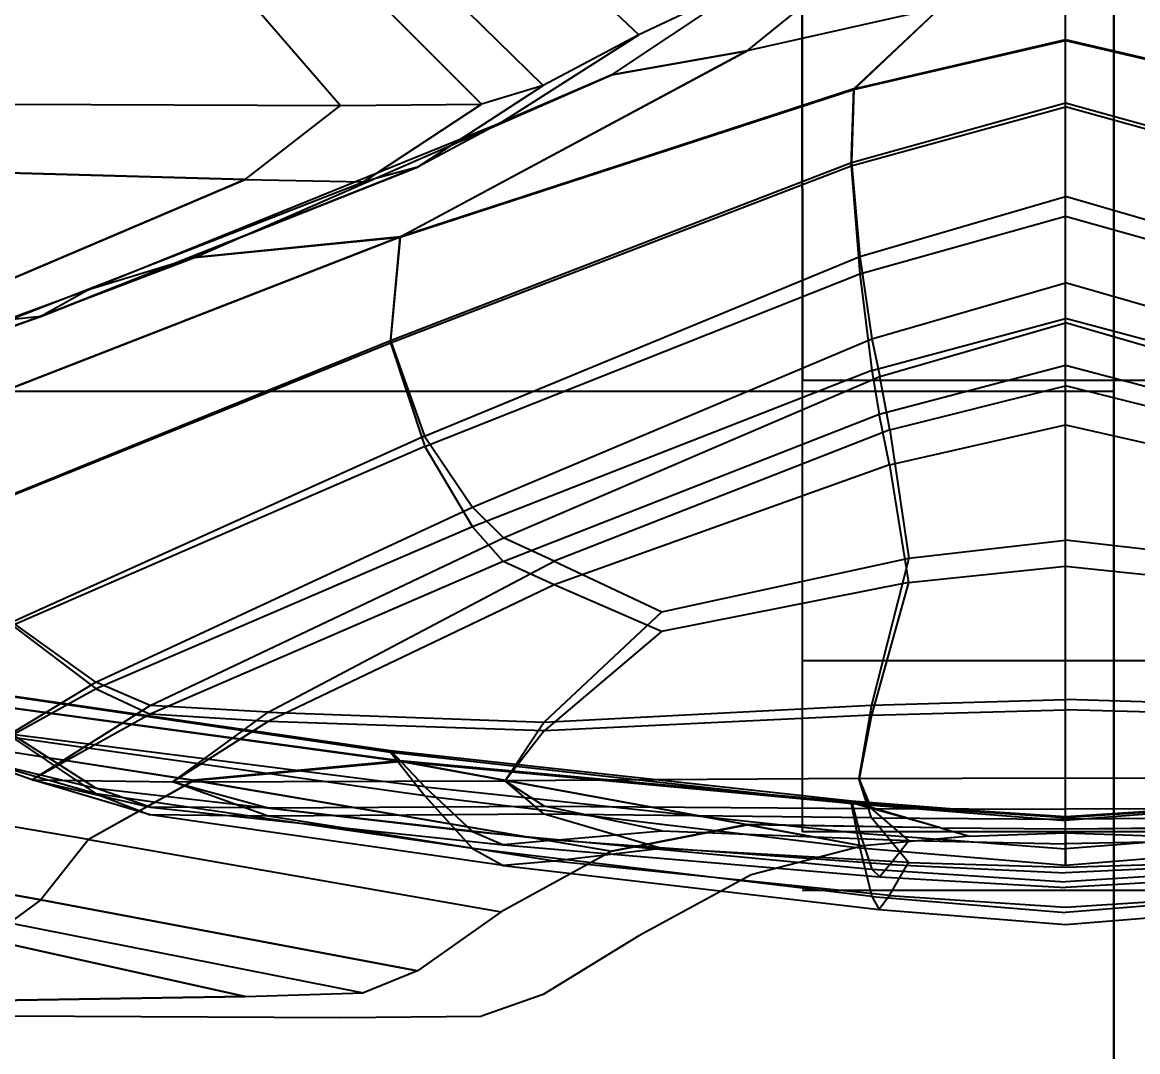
# Model space of a CAD drawing. Extents: x 11992 to 29481, y -6727 to 6811.
# Drawn here: x 12603.899 to 12607.26, y 1460.337 to 1463.438 of the extents above; entities that cross this region are included whole.
import ezdxf

# ---------------------------------------------------------------- set-up
doc = ezdxf.new("R2010")
doc.units = 0
doc.header["$MEASUREMENT"] = 0
doc.layers.get('0').update_dxf_attribs({"color": 8, "linetype": 'CONTINUOUS'})
doc.layers.add('zoylight 3编号', color=7, linetype='CONTINUOUS')
doc.styles.add('TFB MS 3mm at 1 to 25', font='arial.ttf', dxfattribs={"height": 75})

msp = doc.modelspace()

# ---------------------------------------------------------------- linework, layer by layer
for p, q in [((12607.1879, 1462.326, -1766.6945), (12607.1879, 1475.945, -1749.2247)), ((12607.1879, 1474.9379, -1732.2581), (12607.1879, 1462.326, -1714.1708)), ((12607.1879, 1472.4259, -1746.0953), (12607.1879, 1454.3388, -1758.7071)), ((12607.1879, 1459.3551, -1716.5148), (12607.1879, 1472.4259, -1734.7701)), ((12607.1879, 1452.3534, -1725.3973), (12607.1879, 1472.4259, -1734.7701)), ((12607.1879, 1452.3534, -1725.3973), (12607.1879, 1472.4259, -1734.7701)), ((12607.1879, 1456.6826, -1761.678), (12607.1879, 1471.8084, -1745.0881)), ((12607.1879, 1448.8511, -1744.4441), (12607.1879, 1470.735, -1741.7091)), ((12607.1879, 1470.6557, -1740.4327), (12607.1879, 1448.6014, -1740.4327)), ((12605.3421, 1463.7904, -1729.772), (12605.7569, 1463.4003, -1730.3022)), ((12605.3421, 1463.7901, -1751.0939), (12605.7569, 1463.4003, -1750.5637)), ((12607.042, 1460.8986, -1738.9721), (12607.042, 1463.6693, -1730.4575)), ((12605.0903, 1463.6171, -1751.149), (12605.4689, 1463.2475, -1750.6518)), ((12605.0903, 1463.6171, -1729.7169), (12605.4689, 1463.2475, -1730.2141)), ((12606.0835, 1463.3517, -1731.0561), (12606.4321, 1463.6352, -1730.4378)), ((12606.0835, 1463.3519, -1749.8097), (12606.4321, 1463.6352, -1750.4281)), ((12604.9272, 1463.5472, -1729.7055), (12605.2825, 1463.1912, -1730.1815)), ((12604.9272, 1463.5472, -1751.1603), (12605.2825, 1463.1912, -1750.6844)), ((12605.6758, 1463.2797, -1731.021), (12606.095, 1463.5594, -1730.3941)), ((12605.6758, 1463.2797, -1749.8449), (12606.095, 1463.5594, -1750.4718)), ((12606.095, 1463.5594, -1750.4718), (12605.7569, 1463.4003, -1750.5637)), ((12606.095, 1463.5594, -1730.3941), (12605.7569, 1463.4003, -1730.3022)), ((12604.5705, 1463.52, -1751.1359), (12604.8581, 1463.1872, -1750.6867)), ((12604.5705, 1463.52, -1729.7301), (12604.8581, 1463.1872, -1730.1792)), ((12606.2495, 1462.3584, -1748.1327), (12606.249, 1463.5188, -1750.4951)), ((12606.249, 1463.5188, -1730.3704), (12606.2495, 1462.3584, -1732.7327)), ((12607.042, 1460.9635, -1743.9584), (12607.042, 1463.526, -1750.1356)), ((12606.6658, 1463.4824, -1750.0541), (12606.0835, 1463.3519, -1749.8097)), ((12606.6658, 1463.4819, -1730.8116), (12606.0835, 1463.3517, -1731.0561)), ((12606.6658, 1463.4824, -1750.0541), (12606.4045, 1463.237, -1749.4781)), ((12606.6658, 1463.4819, -1730.8116), (12606.4045, 1463.2349, -1731.387)), ((12605.3421, 1463.1362, -1730.9051), (12605.7569, 1463.4003, -1730.3022)), ((12605.3421, 1463.1362, -1749.9608), (12605.7569, 1463.4003, -1750.5637)), ((12605.7569, 1463.4003, -1750.5637), (12605.4689, 1463.2475, -1750.6518)), ((12605.7569, 1463.4003, -1730.3022), (12605.4689, 1463.2475, -1730.2141)), ((12606.4045, 1463.237, -1749.4781), (12607.042, 1463.3856, -1749.819)), ((12606.4045, 1463.2349, -1731.387), (12607.042, 1463.3829, -1731.0461)), ((12607.042, 1463.3856, -1749.819), (12607.68, 1463.2368, -1749.4781)), ((12607.042, 1463.3829, -1731.0461), (12607.68, 1463.2349, -1731.387)), ((12605.0378, 1462.7917, -1748.4554), (12606.0835, 1463.3519, -1749.8097)), ((12606.0835, 1463.3517, -1731.0561), (12605.0378, 1462.7907, -1732.4097)), ((12606.0835, 1463.3519, -1749.8097), (12605.6758, 1463.2797, -1749.8449)), ((12605.6758, 1463.2797, -1731.021), (12606.0835, 1463.3517, -1731.0561)), ((12604.4179, 1462.7297, -1748.4642), (12605.6758, 1463.2797, -1749.8449)), ((12604.4179, 1462.7294, -1732.4015), (12605.6758, 1463.2797, -1731.021)), ((12605.6758, 1463.2797, -1731.021), (12605.3421, 1463.1362, -1730.9051)), ((12605.6758, 1463.2797, -1749.8449), (12605.3421, 1463.1362, -1749.9608)), ((12606.4045, 1463.237, -1749.4781), (12605.0378, 1462.7917, -1748.4554)), ((12605.0378, 1462.7907, -1732.4097), (12606.4045, 1463.2349, -1731.387)), ((12605.0903, 1463.0017, -1750.0833), (12605.4689, 1463.2475, -1750.6518)), ((12605.0903, 1463.0017, -1730.7825), (12605.4689, 1463.2475, -1730.2141)), ((12605.4689, 1463.2475, -1730.2141), (12605.2825, 1463.1912, -1730.1815)), ((12605.4689, 1463.2475, -1750.6518), (12605.2825, 1463.1912, -1750.6844)), ((12606.3968, 1463.0055, -1749.082), (12606.4045, 1463.237, -1749.4781)), ((12606.4045, 1463.2349, -1731.387), (12606.3973, 1463.0158, -1731.7824)), ((12603.8567, 1463.1917, -1750.6841), (12604.8581, 1463.1872, -1750.6867)), ((12603.8567, 1463.1917, -1730.1819), (12604.8581, 1463.1872, -1730.1792)), ((12604.5705, 1462.9647, -1750.1738), (12604.8581, 1463.1872, -1750.6867)), ((12604.5705, 1462.9647, -1730.6921), (12604.8581, 1463.1872, -1730.1792)), ((12604.8581, 1463.1872, -1730.1792), (12605.2825, 1463.1912, -1730.1815)), ((12604.8581, 1463.1872, -1750.6867), (12605.2825, 1463.1912, -1750.6844)), ((12604.9272, 1462.9571, -1750.1382), (12605.2825, 1463.1912, -1750.6844)), ((12604.9272, 1462.9571, -1730.7276), (12605.2825, 1463.1912, -1730.1815)), ((12606.3968, 1463.0055, -1749.082), (12607.042, 1463.1831, -1749.493)), ((12606.3973, 1463.0158, -1731.7824), (12607.042, 1463.1948, -1731.3714)), ((12607.042, 1463.1948, -1731.3714), (12607.6871, 1463.0158, -1731.7824)), ((12607.6876, 1463.0048, -1749.0821), (12607.042, 1463.1831, -1749.493)), ((12604.0985, 1462.6319, -1748.6516), (12605.3421, 1463.1362, -1749.9608)), ((12604.0985, 1462.6319, -1732.2142), (12605.3421, 1463.1362, -1730.9051)), ((12605.3421, 1463.1362, -1730.9051), (12605.0903, 1463.0017, -1730.7825)), ((12605.3421, 1463.1362, -1749.9608), (12605.0903, 1463.0017, -1750.0833)), ((12603.9545, 1462.5518, -1748.8765), (12605.0903, 1463.0017, -1750.0833)), ((12605.0903, 1463.0017, -1730.7825), (12603.9545, 1462.5518, -1731.9895)), ((12605.0903, 1463.0017, -1750.0833), (12604.9272, 1462.9571, -1750.1382)), ((12605.0903, 1463.0017, -1730.7825), (12604.9272, 1462.9571, -1730.7276)), ((12605.0083, 1462.4791, -1733.0153), (12606.3973, 1463.0158, -1731.7824)), ((12605.0083, 1462.4726, -1747.8491), (12606.3968, 1463.0055, -1749.082)), ((12606.3968, 1463.0055, -1749.082), (12606.4226, 1462.6805, -1748.7869)), ((12606.3973, 1463.0158, -1731.7824), (12606.423, 1462.7323, -1732.0774)), ((12603.7389, 1462.9872, -1750.2386), (12604.5705, 1462.9647, -1750.1738)), ((12604.5705, 1462.9647, -1730.6921), (12603.7389, 1462.9872, -1730.6273)), ((12603.7079, 1462.5976, -1731.7103), (12604.5705, 1462.9647, -1730.6921)), ((12604.5705, 1462.9647, -1750.1738), (12603.7079, 1462.5976, -1749.1556)), ((12603.861, 1462.542, -1731.8683), (12604.9272, 1462.9571, -1730.7276)), ((12603.861, 1462.542, -1748.9976), (12604.9272, 1462.9571, -1750.1382)), ((12604.5705, 1462.9647, -1750.1738), (12604.9272, 1462.9571, -1750.1382)), ((12604.5705, 1462.9647, -1730.6921), (12604.9272, 1462.9571, -1730.7276)), ((12606.423, 1462.7323, -1732.0774), (12607.042, 1462.9128, -1731.6719)), ((12607.6614, 1462.7323, -1732.0774), (12607.042, 1462.9128, -1731.6719)), ((12606.4226, 1462.6805, -1748.7869), (12607.042, 1462.8541, -1749.1921)), ((12607.042, 1462.8541, -1749.1921), (12607.6619, 1462.6801, -1748.787)), ((12605.0378, 1462.7917, -1748.4554), (12603.2664, 1462.1017, -1746.7784)), ((12605.0378, 1462.7907, -1732.4097), (12603.2664, 1462.1012, -1734.0866)), ((12605.0378, 1462.7917, -1748.4554), (12604.4179, 1462.7297, -1748.4642)), ((12604.4179, 1462.7294, -1732.4015), (12605.0378, 1462.7907, -1732.4097)), ((12605.0083, 1462.4726, -1747.8491), (12605.0378, 1462.7917, -1748.4554)), ((12605.0378, 1462.7907, -1732.4097), (12605.0083, 1462.4791, -1733.0153)), ((12605.1113, 1462.1913, -1733.2935), (12606.423, 1462.7323, -1732.0774)), ((12606.423, 1462.7323, -1732.0774), (12606.4588, 1462.4843, -1732.2907)), ((12602.9531, 1462.1741, -1747.0498), (12604.4179, 1462.7297, -1748.4642)), ((12602.9531, 1462.1741, -1733.8159), (12604.4179, 1462.7294, -1732.4015)), ((12604.4179, 1462.7297, -1748.4642), (12604.0985, 1462.6319, -1748.6516)), ((12604.4179, 1462.7294, -1732.4015), (12604.0985, 1462.6319, -1732.2142)), ((12605.1117, 1462.1596, -1747.5714), (12606.4226, 1462.6805, -1748.7869)), ((12606.4226, 1462.6805, -1748.7869), (12606.4583, 1462.3887, -1748.5743)), ((12604.0985, 1462.6319, -1748.6516), (12602.8205, 1462.1639, -1747.4049)), ((12604.0985, 1462.6319, -1732.2142), (12602.8205, 1462.1639, -1733.4611)), ((12604.0985, 1462.6319, -1748.6516), (12603.9545, 1462.5518, -1748.8765)), ((12604.0985, 1462.6319, -1732.2142), (12603.9545, 1462.5518, -1731.9895)), ((12606.4588, 1462.4843, -1732.2907), (12607.042, 1462.6534, -1731.9222)), ((12607.6252, 1462.4843, -1732.2908), (12607.042, 1462.6534, -1731.9222)), ((12603.9545, 1462.5518, -1731.9895), (12602.7843, 1462.1377, -1733.134)), ((12602.7843, 1462.1377, -1747.7319), (12603.9545, 1462.5518, -1748.8765)), ((12603.9545, 1462.5518, -1748.8765), (12603.861, 1462.542, -1748.9976)), ((12603.9545, 1462.5518, -1731.9895), (12603.861, 1462.542, -1731.8683)), ((12606.4583, 1462.3887, -1748.5743), (12607.042, 1462.5456, -1748.9424)), ((12606.4827, 1462.3706, -1732.4415), (12607.042, 1462.5323, -1732.0968)), ((12607.6261, 1462.3887, -1748.5743), (12607.042, 1462.5456, -1748.9424)), ((12607.6018, 1462.3706, -1732.4415), (12607.042, 1462.5323, -1732.0968)), ((12603.3494, 1461.8053, -1734.66), (12605.0083, 1462.4791, -1733.0153)), ((12603.3494, 1461.8039, -1746.2043), (12605.0083, 1462.4726, -1747.8491)), ((12605.0083, 1462.4791, -1733.0153), (12605.1113, 1462.1913, -1733.2935)), ((12605.0083, 1462.4726, -1747.8491), (12605.1117, 1462.1596, -1747.5714)), ((12605.2558, 1461.977, -1733.3963), (12606.4588, 1462.4843, -1732.2907)), ((12606.4588, 1462.4843, -1732.2907), (12606.4827, 1462.3706, -1732.4415)), ((12606.4812, 1462.2571, -1748.4256), (12607.042, 1462.4049, -1748.77)), ((12607.042, 1462.4049, -1748.77), (12607.6032, 1462.2571, -1748.4256)), ((12606.4583, 1462.3887, -1748.5743), (12605.2553, 1461.9183, -1747.4699)), ((12605.3487, 1461.8852, -1733.4754), (12606.4827, 1462.3706, -1732.4415)), ((12606.4583, 1462.3887, -1748.5743), (12606.4812, 1462.2571, -1748.4256)), ((12606.5127, 1462.2106, -1732.7926), (12606.4827, 1462.3706, -1732.4415)), ((12606.2495, 1460.999, -1743.0588), (12606.2495, 1462.3584, -1748.1327)), ((12606.2495, 1460.999, -1737.8066), (12606.2495, 1462.3584, -1732.7327)), ((12651.2496, 1462.3584, -1748.1327), (12606.2495, 1462.3584, -1748.1327)), ((12651.2496, 1462.3584, -1732.7327), (12606.2495, 1462.3584, -1732.7327)), ((12606.5127, 1462.2106, -1732.7926), (12607.042, 1462.3429, -1732.5146)), ((12607.5718, 1462.2106, -1732.7926), (12607.042, 1462.3429, -1732.5146)), ((12607.1879, 1462.326, -1766.6945), (12602.1883, 1462.326, -1766.6945)), ((12607.1879, 1462.326, -1714.1708), (12602.1883, 1462.326, -1714.1708)), ((12605.3483, 1461.8139, -1747.3925), (12606.4812, 1462.2571, -1748.4256)), ((12606.5117, 1462.1045, -1748.0769), (12606.4812, 1462.2571, -1748.4256)), ((12606.5127, 1462.2106, -1732.7926), (12605.5018, 1461.8141, -1733.6269)), ((12606.5117, 1462.1045, -1748.0769), (12607.042, 1462.2252, -1748.3549)), ((12606.5127, 1462.2106, -1732.7926), (12606.5699, 1461.8239, -1733.6074)), ((12607.042, 1462.2252, -1748.3549), (12607.5727, 1462.1045, -1748.0768)), ((12605.1113, 1462.1913, -1733.2935), (12603.8682, 1461.631, -1734.5792)), ((12605.1117, 1462.1596, -1747.5714), (12603.8691, 1461.6208, -1746.2861)), ((12605.1113, 1462.1913, -1733.2935), (12605.2558, 1461.977, -1733.3963)), ((12605.1117, 1462.1596, -1747.5714), (12605.2553, 1461.9183, -1747.4699)), ((12606.5117, 1462.1045, -1748.0769), (12605.5013, 1461.7431, -1747.2428)), ((12606.5117, 1462.1045, -1748.0769), (12606.569, 1461.7505, -1747.2641)), ((12604.1204, 1461.4498, -1734.5709), (12605.2558, 1461.977, -1733.3963)), ((12605.2558, 1461.977, -1733.3963), (12605.3487, 1461.8852, -1733.4754)), ((12605.2553, 1461.9183, -1747.4699), (12604.1214, 1461.4303, -1746.2957)), ((12605.2553, 1461.9183, -1747.4699), (12605.3483, 1461.8139, -1747.3925)), ((12604.284, 1461.3795, -1734.5782), (12605.3487, 1461.8852, -1733.4754)), ((12605.5018, 1461.8141, -1733.6269), (12605.3487, 1461.8852, -1733.4754)), ((12606.5699, 1461.8239, -1733.6074), (12607.042, 1461.878, -1733.4942)), ((12607.5145, 1461.8239, -1733.6074), (12607.042, 1461.878, -1733.4942)), ((12605.8256, 1461.6618, -1733.9467), (12606.5699, 1461.8239, -1733.6074)), ((12606.5699, 1461.8239, -1733.6074), (12606.4574, 1461.3809, -1734.5681)), ((12605.3483, 1461.8139, -1747.3925), (12604.2844, 1461.354, -1746.2895)), ((12604.6402, 1461.3597, -1734.6087), (12605.5018, 1461.8141, -1733.6269)), ((12605.5013, 1461.7431, -1747.2428), (12605.3483, 1461.8139, -1747.3925)), ((12605.5018, 1461.8141, -1733.6269), (12605.8256, 1461.6618, -1733.9467)), ((12606.569, 1461.7505, -1747.2641), (12607.042, 1461.7998, -1747.3773)), ((12607.042, 1461.7998, -1747.3773), (12607.515, 1461.7505, -1747.2641)), ((12605.5013, 1461.7431, -1747.2428), (12604.6402, 1461.3316, -1746.2599)), ((12605.8246, 1461.6027, -1746.9243), (12605.5013, 1461.7431, -1747.2428)), ((12606.569, 1461.7505, -1747.2641), (12605.8246, 1461.6027, -1746.9243)), ((12606.569, 1461.7505, -1747.2641), (12606.4574, 1461.3506, -1746.3029)), ((12605.8256, 1461.6618, -1733.9467), (12605.4713, 1461.3299, -1734.6706)), ((12604.1204, 1461.4498, -1734.5709), (12603.8682, 1461.631, -1734.5792)), ((12603.8691, 1461.6208, -1746.2861), (12604.1214, 1461.4303, -1746.2957)), ((12605.8246, 1461.6027, -1746.9243), (12605.4713, 1461.3039, -1746.1994)), ((12651.2496, 1461.5147, -1735.2257), (12606.2495, 1461.5147, -1735.2257)), ((12651.2496, 1461.5147, -1745.6397), (12606.2495, 1461.5147, -1745.6397)), ((12605.0378, 1461.2128, -1738.3029), (12603.2664, 1461.4536, -1736.5055)), ((12603.3494, 1461.4834, -1745.0043), (12605.0083, 1461.2443, -1743.2432)), ((12603.3494, 1461.4832, -1735.8595), (12605.0083, 1461.2395, -1737.6183)), ((12605.0378, 1461.2114, -1742.5628), (12603.2664, 1461.4529, -1744.3598)), ((12603.7427, 1461.2214, -1735.147), (12604.1204, 1461.4498, -1734.5709)), ((12604.1214, 1461.4303, -1746.2957), (12603.7427, 1461.2212, -1745.7181)), ((12604.284, 1461.3795, -1734.5782), (12604.1204, 1461.4498, -1734.5709)), ((12604.1214, 1461.4303, -1746.2957), (12604.2844, 1461.354, -1746.2895)), ((12606.4574, 1461.3809, -1734.5681), (12607.042, 1461.3979, -1734.534)), ((12607.6266, 1461.3809, -1734.5681), (12607.042, 1461.3979, -1734.534)), ((12602.9531, 1461.3809, -1736.7767), (12604.4179, 1461.1547, -1738.2795)), ((12602.9531, 1461.3807, -1744.089), (12604.4179, 1461.1544, -1742.5864)), ((12603.9292, 1461.1563, -1735.1295), (12604.284, 1461.3795, -1734.5782)), ((12604.2844, 1461.354, -1746.2895), (12603.9292, 1461.1561, -1745.7354)), ((12604.6402, 1461.3597, -1734.6087), (12604.284, 1461.3795, -1734.5782)), ((12604.6402, 1461.3316, -1746.2599), (12604.2844, 1461.354, -1746.2895)), ((12604.3531, 1461.1497, -1735.1277), (12604.6402, 1461.3597, -1734.6087)), ((12604.6402, 1461.3597, -1734.6087), (12605.4713, 1461.3299, -1734.6706)), ((12605.4713, 1461.3299, -1734.6706), (12606.4574, 1461.3809, -1734.5681)), ((12606.4574, 1461.3809, -1734.5681), (12606.4197, 1461.1597, -1735.1313)), ((12606.4574, 1461.3506, -1746.3029), (12607.042, 1461.3664, -1746.3374)), ((12607.6271, 1461.3506, -1746.3029), (12607.042, 1461.3664, -1746.3374)), ((12604.6402, 1461.3316, -1746.2599), (12604.3531, 1461.1494, -1745.7372)), ((12605.4713, 1461.3039, -1746.1994), (12604.6402, 1461.3316, -1746.2599)), ((12605.4713, 1461.3299, -1734.6706), (12605.3535, 1461.1532, -1735.1291)), ((12606.4574, 1461.3506, -1746.3029), (12605.4713, 1461.3039, -1746.1994)), ((12606.4574, 1461.3506, -1746.3029), (12606.4202, 1461.1599, -1745.7354)), ((12605.1117, 1461.1344, -1743.6279), (12603.8686, 1461.292, -1745.0215)), ((12604.1204, 1461.1311, -1745.105), (12603.8686, 1461.292, -1745.0215)), ((12605.4713, 1461.3039, -1746.1994), (12605.3535, 1461.153, -1745.7366)), ((12605.1117, 1461.1075, -1737.2212), (12603.8691, 1461.2834, -1735.8387)), ((12603.8691, 1461.2834, -1735.8387), (12604.1214, 1461.1137, -1735.7518)), ((12603.9292, 1461.1563, -1735.1295), (12603.7427, 1461.2214, -1735.147)), ((12604.1214, 1461.1137, -1735.7518), (12603.7427, 1461.2214, -1735.147)), ((12603.9292, 1461.1561, -1745.7354), (12603.7427, 1461.2212, -1745.7181)), ((12603.7427, 1461.2212, -1745.7181), (12604.1204, 1461.1311, -1745.105)), ((12605.0378, 1461.2114, -1742.5628), (12605.0083, 1461.2443, -1743.2432)), ((12605.0083, 1461.2443, -1743.2432), (12606.3973, 1461.0929, -1741.907)), ((12605.0083, 1461.2443, -1743.2432), (12605.1117, 1461.1344, -1743.6279)), ((12605.0083, 1461.2395, -1737.6183), (12605.1117, 1461.1075, -1737.2212)), ((12605.0083, 1461.2395, -1737.6183), (12606.3968, 1461.0846, -1738.9524)), ((12605.0083, 1461.2395, -1737.6183), (12605.0378, 1461.2128, -1738.3029)), ((12604.0985, 1460.9763, -1738.3929), (12602.8205, 1461.1945, -1737.0791)), ((12604.0985, 1460.9763, -1742.473), (12602.8205, 1461.1945, -1743.7868)), ((12605.0378, 1461.2128, -1738.3029), (12604.4179, 1461.1547, -1738.2795)), ((12604.4179, 1461.1544, -1742.5864), (12605.0378, 1461.2114, -1742.5628)), ((12606.4045, 1461.0872, -1739.4112), (12605.0378, 1461.2128, -1738.3029)), ((12605.0378, 1461.2128, -1738.3029), (12606.0835, 1461.0209, -1739.7558)), ((12606.0835, 1461.0207, -1741.11), (12605.0378, 1461.2114, -1742.5628)), ((12605.0378, 1461.2114, -1742.5628), (12606.4045, 1461.0848, -1741.455)), ((12604.2844, 1461.0507, -1735.7083), (12603.9292, 1461.1563, -1735.1295)), ((12603.9292, 1461.1563, -1735.1295), (12604.3531, 1461.1497, -1735.1277)), ((12603.9292, 1461.1561, -1745.7354), (12604.3531, 1461.1494, -1745.7372)), ((12603.9292, 1461.1561, -1745.7354), (12604.284, 1461.0736, -1745.1464)), ((12604.4179, 1461.1547, -1738.2795), (12604.0985, 1460.9763, -1738.3929)), ((12604.4179, 1461.1544, -1742.5864), (12604.0985, 1460.9763, -1742.473)), ((12604.3531, 1461.1497, -1735.1277), (12605.3535, 1461.1532, -1735.1291)), ((12604.3531, 1461.1494, -1745.7372), (12605.3535, 1461.153, -1745.7366)), ((12604.4179, 1461.1547, -1738.2795), (12605.6758, 1460.9408, -1739.7502)), ((12604.4179, 1461.1544, -1742.5864), (12605.6758, 1460.9408, -1741.1157)), ((12606.4202, 1461.1599, -1745.7354), (12605.3535, 1461.153, -1745.7366)), ((12606.4197, 1461.1597, -1735.1313), (12605.3535, 1461.1532, -1735.1291)), ((12605.4713, 1461.0524, -1735.6052), (12605.3535, 1461.1532, -1735.1291)), ((12605.4713, 1461.0769, -1745.2512), (12605.3535, 1461.153, -1745.7366)), ((12606.4197, 1461.1597, -1735.1313), (12607.042, 1461.1618, -1735.132)), ((12606.4574, 1461.0412, -1735.7182), (12606.4197, 1461.1597, -1735.1313)), ((12606.4202, 1461.1599, -1745.7354), (12607.042, 1461.1618, -1745.735)), ((12606.4574, 1461.0698, -1745.1371), (12606.4202, 1461.1599, -1745.7354)), ((12607.042, 1461.1618, -1745.735), (12607.6643, 1461.1599, -1745.7354)), ((12607.042, 1461.1618, -1735.132), (12607.6643, 1461.1597, -1735.1313)), ((12604.284, 1461.0736, -1745.1464), (12604.1204, 1461.1311, -1745.105)), ((12604.1204, 1461.1311, -1745.105), (12605.2558, 1461.0002, -1743.8241)), ((12604.6402, 1461.0462, -1735.6716), (12604.3531, 1461.1497, -1735.1277)), ((12604.3531, 1461.1494, -1745.7372), (12604.6402, 1461.0717, -1745.1828)), ((12605.1117, 1461.1344, -1743.6279), (12606.423, 1460.9949, -1742.3042)), ((12605.1117, 1461.1344, -1743.6279), (12605.2558, 1461.0002, -1743.8241)), ((12605.2553, 1460.9492, -1737.0127), (12604.1214, 1461.1137, -1735.7518)), ((12604.1214, 1461.1137, -1735.7518), (12604.2844, 1461.0507, -1735.7083)), ((12605.1117, 1461.1075, -1737.2212), (12606.4226, 1460.9508, -1738.5344)), ((12605.1117, 1461.1075, -1737.2212), (12605.2553, 1460.9492, -1737.0127)), ((12606.3968, 1461.0846, -1738.9524), (12606.4045, 1461.0872, -1739.4112)), ((12606.3968, 1461.0846, -1738.9524), (12606.4226, 1460.9508, -1738.5344)), ((12606.3968, 1461.0846, -1738.9524), (12607.042, 1461.0331, -1739.3972)), ((12606.4045, 1461.0848, -1741.455), (12606.3973, 1461.0929, -1741.907)), ((12606.3973, 1461.0929, -1741.907), (12606.423, 1460.9949, -1742.3042)), ((12606.3973, 1461.0929, -1741.907), (12607.042, 1461.0424, -1741.4616)), ((12606.6658, 1461.0116, -1740.0328), (12606.4045, 1461.0872, -1739.4112)), ((12606.4045, 1461.0872, -1739.4112), (12607.042, 1461.0452, -1739.7806)), ((12606.6658, 1461.0111, -1740.8331), (12606.4045, 1461.0848, -1741.455)), ((12606.4045, 1461.0848, -1741.455), (12607.042, 1461.0426, -1741.0858)), ((12607.042, 1461.0424, -1741.4616), (12607.6871, 1461.0929, -1741.907)), ((12607.042, 1461.0452, -1739.7806), (12607.68, 1461.0867, -1739.4111)), ((12607.042, 1461.0426, -1741.0858), (12607.68, 1461.0848, -1741.455)), ((12607.6876, 1461.0841, -1738.9522), (12607.042, 1461.0331, -1739.3972)), ((12604.6402, 1461.0717, -1745.1828), (12604.284, 1461.0736, -1745.1464)), ((12604.284, 1461.0736, -1745.1464), (12605.3487, 1460.9604, -1743.9385)), ((12605.3483, 1460.8974, -1736.8934), (12604.2844, 1461.0507, -1735.7083)), ((12604.6402, 1461.0462, -1735.6716), (12604.2844, 1461.0507, -1735.7083)), ((12604.6402, 1461.0717, -1745.1828), (12605.4713, 1461.0769, -1745.2512)), ((12604.6402, 1461.0717, -1745.1828), (12605.5023, 1460.9744, -1744.1052)), ((12605.4713, 1461.0524, -1735.6052), (12604.6402, 1461.0462, -1735.6716)), ((12605.8256, 1461.0026, -1744.4584), (12605.4713, 1461.0769, -1745.2512)), ((12605.4713, 1461.0769, -1745.2512), (12606.4574, 1461.0698, -1745.1371)), ((12606.4574, 1461.0412, -1735.7182), (12605.4713, 1461.0524, -1735.6052)), ((12605.8246, 1460.9487, -1736.3823), (12605.4713, 1461.0524, -1735.6052)), ((12606.4574, 1461.0698, -1745.1371), (12607.042, 1461.0674, -1745.099)), ((12606.5699, 1460.9732, -1744.0834), (12606.4574, 1461.0698, -1745.1371)), ((12607.6271, 1461.0698, -1745.1371), (12607.042, 1461.0674, -1745.099)), ((12605.5013, 1460.911, -1736.7283), (12604.6402, 1461.0462, -1735.6716)), ((12606.0835, 1461.0209, -1739.7558), (12605.6758, 1460.9408, -1739.7502)), ((12605.6758, 1460.9408, -1741.1157), (12606.0835, 1461.0207, -1741.11)), ((12606.6658, 1461.0116, -1740.0328), (12606.0835, 1461.0209, -1739.7558)), ((12606.0835, 1461.0209, -1739.7558), (12606.4321, 1460.957, -1740.4329)), ((12606.6658, 1461.0111, -1740.8331), (12606.0835, 1461.0207, -1741.11)), ((12606.0835, 1461.0207, -1741.11), (12606.4321, 1460.957, -1740.4329)), ((12606.4574, 1461.0412, -1735.7182), (12607.042, 1461.0376, -1735.7559)), ((12606.569, 1460.9067, -1736.7505), (12606.4574, 1461.0412, -1735.7182)), ((12607.6271, 1461.0412, -1735.7182), (12607.042, 1461.0376, -1735.7559)), ((12603.9545, 1460.7944, -1742.3184), (12602.7843, 1461.008, -1743.5166)), ((12602.7843, 1461.008, -1737.3493), (12603.9545, 1460.7944, -1738.5475)), ((12605.2558, 1461.0002, -1743.8241), (12606.4588, 1460.8867, -1742.6131)), ((12605.2558, 1461.0002, -1743.8241), (12605.3487, 1460.9604, -1743.9385)), ((12605.5023, 1460.9744, -1744.1052), (12605.8256, 1461.0026, -1744.4584)), ((12605.8256, 1461.0026, -1744.4584), (12606.5699, 1460.9732, -1744.0834)), ((12606.2495, 1460.999, -1737.8066), (12606.2495, 1460.999, -1743.0588)), ((12651.2496, 1460.999, -1737.8066), (12606.2495, 1460.999, -1737.8066)), ((12651.2496, 1460.999, -1743.0588), (12606.2495, 1460.999, -1743.0588)), ((12606.423, 1460.9949, -1742.3042), (12606.4588, 1460.8867, -1742.6131)), ((12606.423, 1460.9949, -1742.3042), (12607.042, 1460.9484, -1741.8629)), ((12606.753, 1460.9866, -1740.433), (12606.4321, 1460.957, -1740.4329)), ((12606.6658, 1461.0116, -1740.0328), (12607.042, 1461.0085, -1740.1251)), ((12606.6658, 1461.0116, -1740.0328), (12606.753, 1460.9866, -1740.433)), ((12606.6658, 1461.0111, -1740.8331), (12606.753, 1460.9866, -1740.433)), ((12606.6658, 1461.0111, -1740.8331), (12607.042, 1461.008, -1740.741)), ((12606.753, 1460.9866, -1740.433), (12607.042, 1460.9964, -1740.4329)), ((12607.042, 1461.0085, -1740.1251), (12607.4182, 1461.0116, -1740.0327)), ((12607.042, 1461.008, -1740.741), (12607.4182, 1461.0111, -1740.8331)), ((12607.042, 1460.9964, -1740.4329), (12607.3314, 1460.9866, -1740.433)), ((12607.042, 1460.9964, -1740.4329), (12607.042, 1460.9635, -1743.9584)), ((12607.042, 1460.9964, -1740.4329), (12607.042, 1460.8986, -1738.9721)), ((12607.6614, 1460.9949, -1742.3042), (12607.042, 1460.9484, -1741.8629)), ((12604.0985, 1460.9763, -1738.3929), (12603.9545, 1460.7944, -1738.5475)), ((12604.0985, 1460.9763, -1742.473), (12603.9545, 1460.7944, -1742.3184)), ((12604.0985, 1460.9763, -1738.3929), (12605.3421, 1460.7584, -1739.7788)), ((12604.0985, 1460.9763, -1742.473), (12605.3421, 1460.7584, -1741.0871)), ((12606.4583, 1460.8044, -1738.2044), (12605.2553, 1460.9492, -1737.0127)), ((12605.2553, 1460.9492, -1737.0127), (12605.3483, 1460.8974, -1736.8934)), ((12605.5023, 1460.9744, -1744.1052), (12605.3487, 1460.9604, -1743.9385)), ((12605.3487, 1460.9604, -1743.9385), (12606.4827, 1460.8636, -1742.8004)), ((12606.5127, 1460.9008, -1743.1845), (12605.5023, 1460.9744, -1744.1052)), ((12606.4321, 1460.957, -1740.4329), (12606.095, 1460.8695, -1740.4329)), ((12606.4226, 1460.9508, -1738.5344), (12606.4583, 1460.8044, -1738.2044)), ((12606.4226, 1460.9508, -1738.5344), (12607.042, 1460.8986, -1738.9721)), ((12606.5127, 1460.9008, -1743.1845), (12606.5699, 1460.9732, -1744.0834)), ((12606.5699, 1460.9732, -1744.0834), (12607.042, 1460.9635, -1743.9584)), ((12607.5145, 1460.9732, -1744.0834), (12607.042, 1460.9635, -1743.9584)), ((12607.042, 1460.8986, -1738.9721), (12607.6619, 1460.9503, -1738.5342)), ((12605.6758, 1460.9408, -1739.7502), (12605.3421, 1460.7584, -1739.7788)), ((12605.6758, 1460.9408, -1741.1157), (12605.3421, 1460.7584, -1741.0871)), ((12605.8246, 1460.9487, -1736.3823), (12605.5013, 1460.911, -1736.7283)), ((12605.6758, 1460.9408, -1741.1157), (12605.6758, 1460.9408, -1739.7502)), ((12606.569, 1460.9067, -1736.7505), (12605.8246, 1460.9487, -1736.3823)), ((12605.5013, 1460.911, -1736.7283), (12605.3483, 1460.8974, -1736.8934)), ((12605.3483, 1460.8974, -1736.8934), (12606.4812, 1460.7649, -1738.0098)), ((12606.5117, 1460.8071, -1737.6315), (12605.5013, 1460.911, -1736.7283)), ((12606.4588, 1460.8867, -1742.6131), (12606.4827, 1460.8636, -1742.8004)), ((12606.4588, 1460.8867, -1742.6131), (12607.042, 1460.849, -1742.2094)), ((12606.5127, 1460.9008, -1743.1845), (12606.4827, 1460.8636, -1742.8004)), ((12606.5117, 1460.8071, -1737.6315), (12606.569, 1460.9067, -1736.7505)), ((12606.5127, 1460.9008, -1743.1845), (12607.042, 1460.8762, -1742.8776)), ((12606.569, 1460.9067, -1736.7505), (12607.042, 1460.8929, -1736.8732)), ((12607.042, 1460.8929, -1736.8732), (12607.515, 1460.9067, -1736.7505)), ((12607.5718, 1460.9008, -1743.1845), (12607.042, 1460.8762, -1742.8776)), ((12607.6252, 1460.8867, -1742.6131), (12607.042, 1460.849, -1742.2094)), ((12606.095, 1460.8695, -1740.4329), (12605.7569, 1460.6857, -1740.4329)), ((12606.4827, 1460.8636, -1742.8004), (12607.042, 1460.8314, -1742.4211)), ((12607.6018, 1460.8636, -1742.8004), (12607.042, 1460.8314, -1742.4211)), ((12651.2491, 1460.8228, -1740.4327), (12606.249, 1460.8228, -1740.4327)), ((12603.9545, 1460.7944, -1738.5475), (12603.861, 1460.7255, -1738.6476)), ((12603.9545, 1460.7944, -1742.3184), (12603.861, 1460.7255, -1742.2183)), ((12603.9545, 1460.7944, -1738.5475), (12605.0903, 1460.5808, -1739.8177)), ((12605.0903, 1460.5808, -1741.0482), (12603.9545, 1460.7944, -1742.3184)), ((12606.4583, 1460.8044, -1738.2044), (12606.4812, 1460.7649, -1738.0098)), ((12606.4583, 1460.8044, -1738.2044), (12607.042, 1460.7563, -1738.6015)), ((12606.5117, 1460.8071, -1737.6315), (12606.4812, 1460.7649, -1738.0098)), ((12606.5117, 1460.8071, -1737.6315), (12607.042, 1460.7725, -1737.9325)), ((12607.042, 1460.7725, -1737.9325), (12607.5727, 1460.8071, -1737.6315)), ((12607.6261, 1460.8044, -1738.2043), (12607.042, 1460.7563, -1738.6015)), ((12605.3421, 1460.7584, -1741.0871), (12605.0903, 1460.5808, -1741.0482)), ((12605.3421, 1460.7584, -1739.7788), (12605.0903, 1460.5808, -1739.8177)), ((12605.3421, 1460.7584, -1739.7788), (12605.3421, 1460.7584, -1741.0871)), ((12606.4812, 1460.7649, -1738.0098), (12607.042, 1460.7205, -1738.3819)), ((12607.042, 1460.7205, -1738.3819), (12607.6032, 1460.7649, -1738.0098)), ((12603.861, 1460.7255, -1742.2183), (12604.9272, 1460.5145, -1741.023)), ((12603.861, 1460.7255, -1738.6476), (12604.9272, 1460.5145, -1739.8429)), ((12603.7079, 1460.6945, -1742.0537), (12604.5705, 1460.5033, -1740.9884)), ((12604.5705, 1460.5033, -1739.8775), (12603.7079, 1460.6945, -1738.8122)), ((12605.7569, 1460.6857, -1740.4329), (12605.4689, 1460.5095, -1740.4329)), ((12605.0903, 1460.5808, -1741.0482), (12604.9272, 1460.5145, -1741.023)), ((12605.0903, 1460.5808, -1739.8177), (12604.9272, 1460.5145, -1739.8429)), ((12605.0903, 1460.5808, -1741.0482), (12605.0903, 1460.5808, -1739.8177)), ((12604.5705, 1460.5033, -1740.9884), (12604.9272, 1460.5145, -1741.023)), ((12604.5705, 1460.5033, -1739.8775), (12604.9272, 1460.5145, -1739.8429)), ((12604.9272, 1460.5145, -1739.8429), (12604.9272, 1460.5145, -1741.023)), ((12603.7389, 1460.4904, -1739.9449), (12604.5705, 1460.5033, -1739.8775)), ((12604.5705, 1460.5033, -1740.9884), (12603.7389, 1460.4904, -1740.921)), ((12604.5705, 1460.5033, -1739.8775), (12604.5705, 1460.5033, -1740.9884)), ((12605.4689, 1460.5095, -1740.4329), (12605.2825, 1460.4444, -1740.4329)), ((12603.8567, 1460.4451, -1740.4329), (12604.8581, 1460.4397, -1740.4329)), ((12604.8581, 1460.4397, -1740.4329), (12605.2825, 1460.4444, -1740.4329))]:
    msp.add_line(p, q)

# ---------------------------------------------------------------- texts
at = {"layer": 'zoylight 3编号', "insert": (12454.958, 1533.6001, -2440.428), "char_height": 75, "width": 206.137453, "attachment_point": 1, "style": 'TFB MS 3mm at 1 to 25'}
msp.add_mtext('{\\fSimHei|b0|i0|c134|p49;\\W0.95494; \\W1;L2W}', dxfattribs=at)

doc.saveas('drawing.dxf')
